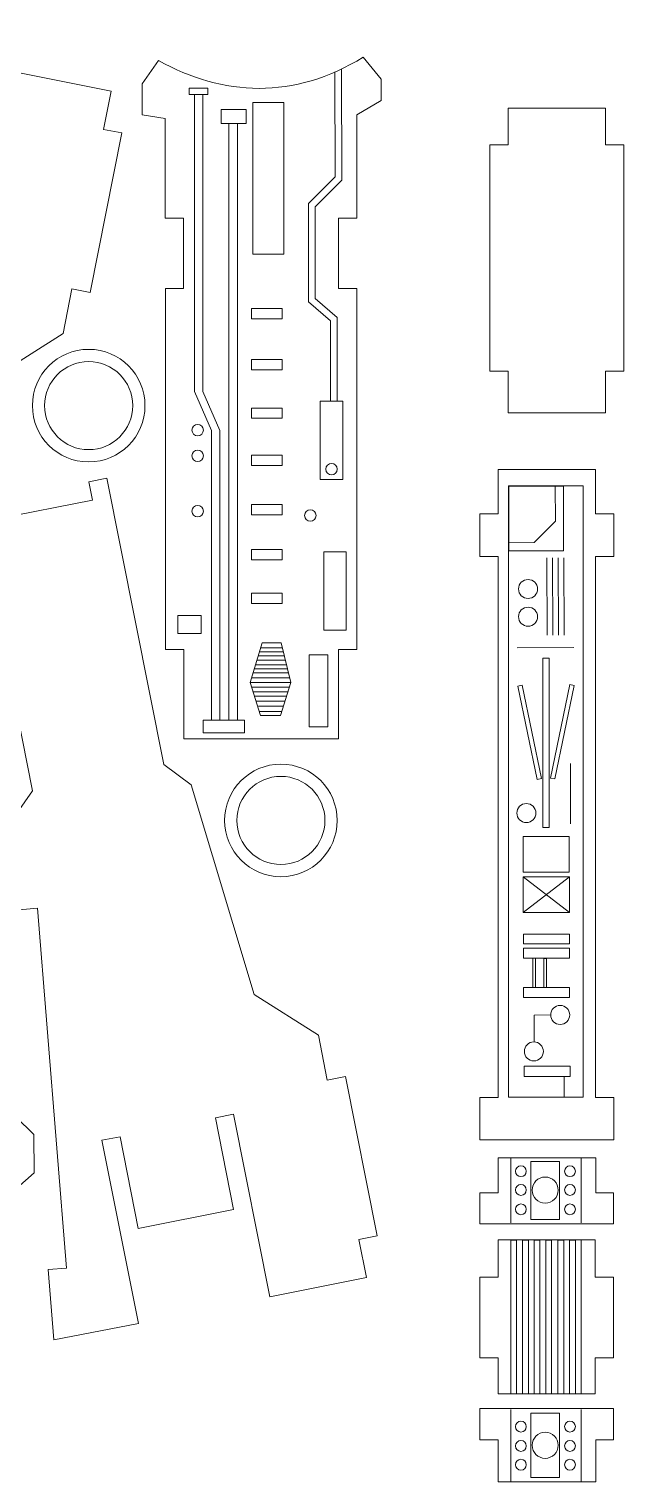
# Model space of a CAD drawing. Header units: millimetres. Extents: x -90 to 394, y 0 to 264.
# Drawn here: x 287.6 to 394.5, y 0.8 to 261.8 of the extents above; entities that cross this region are included whole.
import ezdxf

# ---------------------------------------------------------------- set-up
doc = ezdxf.new("R2010")
doc.units = ezdxf.units.MM
doc.layers.add('Layer 1', color=7, linetype='Continuous')

msp = doc.modelspace()

# ---------------------------------------------------------------- linework, layer by layer
at = {"layer": 'Layer 1', "color": 114, "lineweight": 20}
for points in [[(316.39, 250.06), (319.77, 250.06), (319.77, 251.18), (316.39, 251.18), (316.39, 250.06)], [(327.84, 221.38), (333.39, 221.38), (333.39, 248.64), (327.84, 248.64), (327.84, 221.38)], [(322.15, 244.83), (326.65, 244.83), (326.65, 247.35), (322.15, 247.35), (322.15, 244.83)], [(327.57, 209.74), (333.13, 209.74), (333.13, 211.59), (327.57, 211.59), (327.57, 209.74)], [(327.57, 200.61), (333.13, 200.61), (333.13, 202.47), (327.57, 202.47), (327.57, 200.61)], [(327.57, 191.88), (333.13, 191.88), (333.13, 193.73), (327.57, 193.73), (327.57, 191.88)], [(339.92, 180.9), (343.98, 180.9), (343.98, 194.95), (339.92, 194.95), (339.92, 180.9)], [(327.57, 183.42), (333.13, 183.42), (333.13, 185.27), (327.57, 185.27), (327.57, 183.42)], [(327.57, 174.55), (333.13, 174.55), (333.13, 176.4), (327.57, 176.4), (327.57, 174.55)], [(327.57, 166.48), (333.13, 166.48), (333.13, 168.33), (327.57, 168.33), (327.57, 166.48)], [(340.56, 153.84), (344.62, 153.84), (344.62, 167.88), (340.56, 167.88), (340.56, 153.84)], [(327.57, 158.62), (333.13, 158.62), (333.13, 160.47), (327.57, 160.47), (327.57, 158.62)], [(314.34, 153.25), (318.58, 153.25), (318.58, 156.43), (314.34, 156.43), (314.34, 153.25)], [(337.98, 136.45), (341.33, 136.45), (341.33, 149.37), (337.98, 149.37), (337.98, 136.45)], [(318.94, 135.39), (326.32, 135.39), (326.32, 137.68), (318.94, 137.68), (318.94, 135.39)]]:
    msp.add_lwpolyline(points, close=True, dxfattribs=at)
at = {"layer": 'Layer 1', "color": 250, "lineweight": 20}
for centre in [(298.35, 194.16), (332.87, 119.64)]:
    msp.add_ellipse(centre, major_axis=(0, 10.11), ratio=1, dxfattribs=at)
at = {"layer": 'Layer 1', "color": 240, "lineweight": 20}
for centre in [(298.35, 194.16), (332.87, 119.64)]:
    msp.add_ellipse(centre, major_axis=(0, 7.91), ratio=1, dxfattribs=at)
at = {"layer": 'Layer 1', "color": 114, "lineweight": 20}
for centre in [(317.92, 189.77), (317.92, 185.14), (341.98, 182.74), (317.92, 175.21), (338.16, 174.42)]:
    msp.add_ellipse(centre, major_axis=(0, 1.03), ratio=1, dxfattribs=at)
at = {"layer": 'Layer 1', "color": 250, "lineweight": 20}
for points, knots in [([(248.52, 248.94), (248.52, 248.94), (245.23, 249.21), (245.23, 249.21), (245.23, 249.21), (245.23, 249.21), (246.25, 261.81), (246.25, 261.81), (246.25, 261.81), (246.25, 261.81), (261.42, 258.88), (261.42, 258.88), (261.42, 258.88), (261.42, 258.88), (254.88, 225.97), (254.88, 225.97), (254.88, 225.97), (254.88, 225.97), (258.12, 225.33), (258.12, 225.33), (258.12, 225.33), (258.12, 225.33), (261.39, 241.79), (261.39, 241.79), (261.39, 241.79), (261.39, 241.79), (278.52, 238.39), (278.52, 238.39), (278.52, 238.39), (278.52, 238.39), (275.25, 221.93), (275.25, 221.93), (275.25, 221.93), (275.25, 221.93), (278.49, 221.28), (278.49, 221.28), (278.49, 221.28), (278.49, 221.28), (285.01, 254.11), (285.01, 254.11), (285.01, 254.11), (285.01, 254.11), (302.4, 250.64), (302.4, 250.64), (302.4, 250.64), (302.4, 250.64), (301.03, 243.79), (301.03, 243.79), (301.03, 243.79), (301.03, 243.79), (304.28, 243.15), (304.28, 243.15), (304.28, 243.15), (304.28, 243.15), (298.59, 214.51), (298.59, 214.51), (298.59, 214.51), (298.59, 214.51), (295.34, 215.16), (295.34, 215.16), (295.34, 215.16), (295.34, 215.16), (293.74, 207.1), (293.74, 207.1), (293.74, 207.1), (293.74, 207.1), (282.2, 199.79), (282.2, 199.79), (282.2, 199.79), (282.2, 199.79), (270.92, 162.14), (270.92, 162.14), (270.92, 162.14), (270.92, 162.14), (266, 158.48), (266, 158.48), (266, 158.48), (266, 158.48), (255.78, 107.04), (255.78, 107.04), (255.78, 107.04), (255.78, 107.04), (252.54, 107.68), (252.54, 107.68), (252.54, 107.68), (252.54, 107.68), (253.19, 110.95), (253.19, 110.95), (253.19, 110.95), (253.19, 110.95), (236.06, 114.36), (236.06, 114.36), (236.06, 114.36), (236.06, 114.36), (235.46, 111.3), (235.46, 111.3), (235.46, 111.3), (235.46, 111.3), (232.22, 111.95), (232.22, 111.95), (232.22, 111.95), (232.22, 111.95), (242.4, 163.18), (242.4, 163.18), (242.4, 163.18), (242.4, 163.18), (238.69, 168.54), (238.69, 168.54), (238.69, 168.54), (238.69, 168.54), (239.99, 184.55), (239.99, 184.55), (239.99, 184.55), (239.99, 184.55), (243.28, 184.29), (243.28, 184.29), (243.28, 184.29), (243.28, 184.29), (248.52, 248.94), (248.52, 248.94)], [0, 0, 0, 0, 0.032258, 0.032258, 0.032258, 0.032258, 0.064516, 0.064516, 0.064516, 0.064516, 0.096774, 0.096774, 0.096774, 0.096774, 0.129032, 0.129032, 0.129032, 0.129032, 0.16129, 0.16129, 0.16129, 0.16129, 0.193548, 0.193548, 0.193548, 0.193548, 0.225806, 0.225806, 0.225806, 0.225806, 0.258065, 0.258065, 0.258065, 0.258065, 0.290323, 0.290323, 0.290323, 0.290323, 0.322581, 0.322581, 0.322581, 0.322581, 0.354839, 0.354839, 0.354839, 0.354839, 0.387097, 0.387097, 0.387097, 0.387097, 0.419355, 0.419355, 0.419355, 0.419355, 0.451613, 0.451613, 0.451613, 0.451613, 0.483871, 0.483871, 0.483871, 0.483871, 0.516129, 0.516129, 0.516129, 0.516129, 0.548387, 0.548387, 0.548387, 0.548387, 0.580645, 0.580645, 0.580645, 0.580645, 0.612903, 0.612903, 0.612903, 0.612903, 0.645161, 0.645161, 0.645161, 0.645161, 0.677419, 0.677419, 0.677419, 0.677419, 0.709677, 0.709677, 0.709677, 0.709677, 0.741935, 0.741935, 0.741935, 0.741935, 0.774194, 0.774194, 0.774194, 0.774194, 0.806452, 0.806452, 0.806452, 0.806452, 0.83871, 0.83871, 0.83871, 0.83871, 0.870968, 0.870968, 0.870968, 0.870968, 0.903226, 0.903226, 0.903226, 0.903226, 0.935484, 0.935484, 0.935484, 0.935484, 1, 1, 1, 1]), ([(315.43, 134.31), (315.43, 134.31), (343.22, 134.31), (343.22, 134.31), (343.22, 134.31), (343.22, 134.31), (343.22, 150.35), (343.22, 150.35), (343.22, 150.35), (343.22, 150.35), (346.53, 150.35), (346.53, 150.35), (346.53, 150.35), (346.53, 150.35), (346.53, 215.23), (346.53, 215.23), (346.53, 215.23), (346.53, 215.23), (343.22, 215.23), (343.22, 215.23), (343.22, 215.23), (343.22, 215.23), (343.22, 227.86), (343.22, 227.86), (343.22, 227.86), (343.22, 227.86), (346.53, 227.86), (346.53, 227.86), (346.53, 227.86), (346.53, 227.86), (346.53, 246.42), (346.53, 246.42), (346.53, 246.42), (346.53, 246.42), (350.9, 248.97), (350.9, 248.97), (350.9, 248.97), (350.9, 248.97), (350.9, 252.79), (350.9, 252.79), (350.9, 252.79), (350.9, 252.79), (347.67, 256.75), (347.67, 256.75), (347.67, 256.75), (335.27, 249.13), (322.42, 249.66), (310.91, 256.18), (310.91, 256.18), (310.91, 256.18), (307.93, 251.97), (307.93, 251.97), (307.93, 251.97), (307.93, 251.97), (307.93, 246.43), (307.93, 246.43), (307.93, 246.43), (307.93, 246.43), (312.09, 245.72), (312.09, 245.72), (312.09, 245.72), (312.09, 245.72), (312.09, 227.86), (312.09, 227.86), (312.09, 227.86), (312.09, 227.86), (315.39, 227.86), (315.39, 227.86), (315.39, 227.86), (315.39, 227.86), (315.4, 215.23), (315.4, 215.23), (315.4, 215.23), (315.4, 215.23), (312.12, 215.23), (312.12, 215.23), (312.12, 215.23), (312.12, 215.23), (312.12, 150.35), (312.12, 150.35), (312.12, 150.35), (312.12, 150.35), (315.42, 150.35), (315.42, 150.35), (315.42, 150.35), (315.42, 150.35), (315.43, 134.31), (315.43, 134.31)], [0, 0, 0, 0, 0.043478, 0.043478, 0.043478, 0.043478, 0.086957, 0.086957, 0.086957, 0.086957, 0.130435, 0.130435, 0.130435, 0.130435, 0.173913, 0.173913, 0.173913, 0.173913, 0.217391, 0.217391, 0.217391, 0.217391, 0.26087, 0.26087, 0.26087, 0.26087, 0.304348, 0.304348, 0.304348, 0.304348, 0.347826, 0.347826, 0.347826, 0.347826, 0.391304, 0.391304, 0.391304, 0.391304, 0.434783, 0.434783, 0.434783, 0.434783, 0.478261, 0.478261, 0.478261, 0.478261, 0.521739, 0.521739, 0.521739, 0.521739, 0.565217, 0.565217, 0.565217, 0.565217, 0.608696, 0.608696, 0.608696, 0.608696, 0.652174, 0.652174, 0.652174, 0.652174, 0.695652, 0.695652, 0.695652, 0.695652, 0.73913, 0.73913, 0.73913, 0.73913, 0.782609, 0.782609, 0.782609, 0.782609, 0.826087, 0.826087, 0.826087, 0.826087, 0.869565, 0.869565, 0.869565, 0.869565, 0.913043, 0.913043, 0.913043, 0.913043, 1, 1, 1, 1]), ([(391.19, 247.58), (391.19, 247.58), (373.72, 247.58), (373.72, 247.58), (373.72, 247.58), (373.72, 247.58), (373.72, 241.04), (373.72, 241.04), (373.72, 241.04), (373.72, 241.04), (370.42, 241.04), (370.42, 241.04), (370.42, 241.04), (370.42, 241.04), (370.42, 200.36), (370.42, 200.36), (370.42, 200.36), (370.42, 200.36), (373.72, 200.36), (373.72, 200.36), (373.72, 200.36), (373.72, 200.36), (373.72, 192.89), (373.72, 192.89), (373.72, 192.89), (373.72, 192.89), (391.19, 192.89), (391.19, 192.89), (391.19, 192.89), (391.19, 192.89), (391.19, 200.36), (391.19, 200.36), (391.19, 200.36), (391.19, 200.36), (394.49, 200.36), (394.49, 200.36), (394.49, 200.36), (394.49, 200.36), (394.49, 241.04), (394.49, 241.04), (394.49, 241.04), (394.49, 241.04), (391.19, 241.04), (391.19, 241.04), (391.19, 241.04), (391.19, 241.04), (391.19, 247.58), (391.19, 247.58)], [0, 0, 0, 0, 0.076923, 0.076923, 0.076923, 0.076923, 0.153846, 0.153846, 0.153846, 0.153846, 0.230769, 0.230769, 0.230769, 0.230769, 0.307692, 0.307692, 0.307692, 0.307692, 0.384615, 0.384615, 0.384615, 0.384615, 0.461538, 0.461538, 0.461538, 0.461538, 0.538462, 0.538462, 0.538462, 0.538462, 0.615385, 0.615385, 0.615385, 0.615385, 0.692308, 0.692308, 0.692308, 0.692308, 0.769231, 0.769231, 0.769231, 0.769231, 0.846154, 0.846154, 0.846154, 0.846154, 1, 1, 1, 1]), ([(294.38, 39.21), (294.38, 39.21), (291.09, 38.95), (291.09, 38.95), (291.09, 38.95), (291.09, 38.95), (292.11, 26.34), (292.11, 26.34), (292.11, 26.34), (292.11, 26.34), (307.29, 29.27), (307.29, 29.27), (307.29, 29.27), (307.29, 29.27), (300.74, 62.18), (300.74, 62.18), (300.74, 62.18), (300.74, 62.18), (303.98, 62.82), (303.98, 62.82), (303.98, 62.82), (303.98, 62.82), (307.25, 46.36), (307.25, 46.36), (307.25, 46.36), (307.25, 46.36), (324.38, 49.77), (324.38, 49.77), (324.38, 49.77), (324.38, 49.77), (321.11, 66.23), (321.11, 66.23), (321.11, 66.23), (321.11, 66.23), (324.35, 66.87), (324.35, 66.87), (324.35, 66.87), (324.35, 66.87), (330.87, 34.05), (330.87, 34.05), (330.87, 34.05), (330.87, 34.05), (348.26, 37.51), (348.26, 37.51), (348.26, 37.51), (348.26, 37.51), (346.9, 44.36), (346.9, 44.36), (346.9, 44.36), (346.9, 44.36), (350.15, 45), (350.15, 45), (350.15, 45), (350.15, 45), (344.45, 73.64), (344.45, 73.64), (344.45, 73.64), (344.45, 73.64), (341.2, 73), (341.2, 73), (341.2, 73), (341.2, 73), (339.6, 81.06), (339.6, 81.06), (339.6, 81.06), (339.6, 81.06), (328.06, 88.36), (328.06, 88.36), (328.06, 88.36), (328.06, 88.36), (316.78, 126.02), (316.78, 126.02), (316.78, 126.02), (316.78, 126.02), (311.87, 129.67), (311.87, 129.67), (311.87, 129.67), (311.87, 129.67), (301.64, 181.12), (301.64, 181.12), (301.64, 181.12), (301.64, 181.12), (298.4, 180.47), (298.4, 180.47), (298.4, 180.47), (298.4, 180.47), (299.05, 177.2), (299.05, 177.2), (299.05, 177.2), (299.05, 177.2), (281.92, 173.8), (281.92, 173.8), (281.92, 173.8), (281.92, 173.8), (281.32, 176.85), (281.32, 176.85), (281.32, 176.85), (281.32, 176.85), (278.08, 176.21), (278.08, 176.21), (278.08, 176.21), (278.08, 176.21), (288.26, 124.98), (288.26, 124.98), (288.26, 124.98), (288.26, 124.98), (284.55, 119.61), (284.55, 119.61), (284.55, 119.61), (284.55, 119.61), (285.85, 103.6), (285.85, 103.6), (285.85, 103.6), (285.85, 103.6), (289.14, 103.87), (289.14, 103.87), (289.14, 103.87), (289.14, 103.87), (294.38, 39.21), (294.38, 39.21)], [0, 0, 0, 0, 0.032258, 0.032258, 0.032258, 0.032258, 0.064516, 0.064516, 0.064516, 0.064516, 0.096774, 0.096774, 0.096774, 0.096774, 0.129032, 0.129032, 0.129032, 0.129032, 0.16129, 0.16129, 0.16129, 0.16129, 0.193548, 0.193548, 0.193548, 0.193548, 0.225806, 0.225806, 0.225806, 0.225806, 0.258065, 0.258065, 0.258065, 0.258065, 0.290323, 0.290323, 0.290323, 0.290323, 0.322581, 0.322581, 0.322581, 0.322581, 0.354839, 0.354839, 0.354839, 0.354839, 0.387097, 0.387097, 0.387097, 0.387097, 0.419355, 0.419355, 0.419355, 0.419355, 0.451613, 0.451613, 0.451613, 0.451613, 0.483871, 0.483871, 0.483871, 0.483871, 0.516129, 0.516129, 0.516129, 0.516129, 0.548387, 0.548387, 0.548387, 0.548387, 0.580645, 0.580645, 0.580645, 0.580645, 0.612903, 0.612903, 0.612903, 0.612903, 0.645161, 0.645161, 0.645161, 0.645161, 0.677419, 0.677419, 0.677419, 0.677419, 0.709677, 0.709677, 0.709677, 0.709677, 0.741935, 0.741935, 0.741935, 0.741935, 0.774194, 0.774194, 0.774194, 0.774194, 0.806452, 0.806452, 0.806452, 0.806452, 0.83871, 0.83871, 0.83871, 0.83871, 0.870968, 0.870968, 0.870968, 0.870968, 0.903226, 0.903226, 0.903226, 0.903226, 0.935484, 0.935484, 0.935484, 0.935484, 1, 1, 1, 1]), ([(368.61, 69.89), (368.61, 69.89), (368.61, 62.26), (368.61, 62.26), (368.61, 62.26), (368.61, 62.26), (392.68, 62.26), (392.68, 62.26), (392.68, 62.26), (392.68, 62.26), (392.68, 69.89), (392.68, 69.89), (392.68, 69.89), (392.68, 69.89), (389.38, 69.89), (389.38, 69.89), (389.38, 69.89), (389.38, 69.89), (389.38, 167.07), (389.38, 167.07), (389.38, 167.07), (389.38, 167.07), (392.68, 167.07), (392.68, 167.07), (392.68, 167.07), (392.68, 167.07), (392.68, 174.7), (392.68, 174.7), (392.68, 174.7), (392.68, 174.7), (389.38, 174.7), (389.38, 174.7), (389.38, 174.7), (389.38, 174.7), (389.38, 182.69), (389.38, 182.69), (389.38, 182.69), (389.38, 182.69), (371.91, 182.69), (371.91, 182.69), (371.91, 182.69), (371.91, 182.69), (371.91, 174.7), (371.91, 174.7), (371.91, 174.7), (371.91, 174.7), (368.61, 174.7), (368.61, 174.7), (368.61, 174.7), (368.61, 174.7), (368.61, 167.07), (368.61, 167.07), (368.61, 167.07), (368.61, 167.07), (371.91, 167.07), (371.91, 167.07), (371.91, 167.07), (371.91, 167.07), (371.91, 69.89), (371.91, 69.89), (371.91, 69.89), (371.91, 69.89), (368.61, 69.89), (368.61, 69.89)], [0, 0, 0, 0, 0.058824, 0.058824, 0.058824, 0.058824, 0.117647, 0.117647, 0.117647, 0.117647, 0.176471, 0.176471, 0.176471, 0.176471, 0.235294, 0.235294, 0.235294, 0.235294, 0.294118, 0.294118, 0.294118, 0.294118, 0.352941, 0.352941, 0.352941, 0.352941, 0.411765, 0.411765, 0.411765, 0.411765, 0.470588, 0.470588, 0.470588, 0.470588, 0.529412, 0.529412, 0.529412, 0.529412, 0.588235, 0.588235, 0.588235, 0.588235, 0.647059, 0.647059, 0.647059, 0.647059, 0.705882, 0.705882, 0.705882, 0.705882, 0.764706, 0.764706, 0.764706, 0.764706, 0.823529, 0.823529, 0.823529, 0.823529, 0.882353, 0.882353, 0.882353, 0.882353, 1, 1, 1, 1]), ([(194.93, 65.4), (194.93, 65.4), (215.08, 65.62), (215.08, 65.62), (215.08, 65.62), (215.08, 65.62), (215.05, 68.28), (215.05, 68.28), (215.05, 68.28), (215.05, 68.28), (215.8, 69.05), (215.8, 69.05), (215.8, 69.05), (215.8, 69.05), (244.63, 69.36), (244.63, 69.36), (244.63, 69.36), (244.63, 69.36), (245.45, 68.61), (245.45, 68.61), (245.45, 68.61), (245.45, 68.61), (245.48, 65.95), (245.48, 65.95), (245.48, 65.95), (245.48, 65.95), (285.29, 66.39), (285.29, 66.39), (285.29, 66.39), (285.29, 66.39), (288.5, 63.25), (288.5, 63.25), (288.5, 63.25), (288.5, 63.25), (288.57, 56.36), (288.57, 56.36), (288.57, 56.36), (288.57, 56.36), (285.46, 53.6), (285.46, 53.6), (285.46, 53.6), (285.46, 53.6), (272.47, 55.29), (272.47, 55.29), (272.47, 55.29), (272.47, 55.29), (272.14, 52.77), (272.14, 52.77), (272.14, 52.77), (272.14, 52.77), (271.28, 52.11), (271.28, 52.11), (271.28, 52.11), (271.28, 52.11), (260.2, 53.56), (260.2, 53.56), (260.2, 53.56), (260.2, 53.56), (259.55, 54.41), (259.55, 54.41), (259.55, 54.41), (259.55, 54.41), (259.87, 56.93), (259.87, 56.93), (259.87, 56.93), (259.87, 56.93), (238.3, 59.75), (238.3, 59.75), (238.3, 59.75), (238.3, 59.75), (237.56, 54.08), (237.56, 54.08), (237.56, 54.08), (237.56, 54.08), (236.42, 53.19), (236.42, 53.19), (236.42, 53.19), (236.42, 53.19), (231.03, 53.79), (231.03, 53.79), (231.03, 53.79), (231.03, 53.79), (229.32, 54.64), (229.32, 54.64), (229.32, 54.64), (229.32, 54.64), (226.04, 58.02), (226.04, 58.02), (226.04, 58.02), (226.04, 58.02), (225.38, 58.87), (225.38, 58.87), (225.38, 58.87), (225.38, 58.87), (225.71, 61.39), (225.71, 61.39), (225.71, 61.39), (225.71, 61.39), (194.93, 65.4), (194.93, 65.4)], [0, 0, 0, 0, 0.038462, 0.038462, 0.038462, 0.038462, 0.076923, 0.076923, 0.076923, 0.076923, 0.115385, 0.115385, 0.115385, 0.115385, 0.153846, 0.153846, 0.153846, 0.153846, 0.192308, 0.192308, 0.192308, 0.192308, 0.230769, 0.230769, 0.230769, 0.230769, 0.269231, 0.269231, 0.269231, 0.269231, 0.307692, 0.307692, 0.307692, 0.307692, 0.346154, 0.346154, 0.346154, 0.346154, 0.384615, 0.384615, 0.384615, 0.384615, 0.423077, 0.423077, 0.423077, 0.423077, 0.461538, 0.461538, 0.461538, 0.461538, 0.5, 0.5, 0.5, 0.5, 0.538462, 0.538462, 0.538462, 0.538462, 0.576923, 0.576923, 0.576923, 0.576923, 0.615385, 0.615385, 0.615385, 0.615385, 0.653846, 0.653846, 0.653846, 0.653846, 0.692308, 0.692308, 0.692308, 0.692308, 0.730769, 0.730769, 0.730769, 0.730769, 0.769231, 0.769231, 0.769231, 0.769231, 0.807692, 0.807692, 0.807692, 0.807692, 0.846154, 0.846154, 0.846154, 0.846154, 0.884615, 0.884615, 0.884615, 0.884615, 0.923077, 0.923077, 0.923077, 0.923077, 1, 1, 1, 1]), ([(368.58, 47.15), (368.58, 47.15), (368.58, 52.75), (368.58, 52.75), (368.58, 52.75), (368.58, 52.75), (371.88, 52.75), (371.88, 52.75), (371.88, 52.75), (371.88, 52.75), (371.88, 59.02), (371.88, 59.02), (371.88, 59.02), (371.88, 59.02), (389.43, 59.02), (389.43, 59.02), (389.43, 59.02), (389.43, 59.02), (389.43, 52.75), (389.43, 52.75), (389.43, 52.75), (389.43, 52.75), (392.64, 52.75), (392.64, 52.75), (392.64, 52.75), (392.64, 52.75), (392.64, 47.15), (392.64, 47.15), (392.64, 47.15), (392.64, 47.15), (368.58, 47.15), (368.58, 47.15)], [0, 0, 0, 0, 0.111111, 0.111111, 0.111111, 0.111111, 0.222222, 0.222222, 0.222222, 0.222222, 0.333333, 0.333333, 0.333333, 0.333333, 0.444444, 0.444444, 0.444444, 0.444444, 0.555556, 0.555556, 0.555556, 0.555556, 0.666667, 0.666667, 0.666667, 0.666667, 0.777778, 0.777778, 0.777778, 0.777778, 1, 1, 1, 1]), ([(371.88, 44.31), (371.88, 44.31), (371.88, 37.58), (371.88, 37.58), (371.88, 37.58), (371.88, 37.58), (368.58, 37.58), (368.58, 37.58), (368.58, 37.58), (368.58, 37.58), (368.58, 23.08), (368.58, 23.08), (368.58, 23.08), (368.58, 23.08), (371.88, 23.08), (371.88, 23.08), (371.88, 23.08), (371.88, 23.08), (371.88, 16.66), (371.88, 16.66), (371.88, 16.66), (371.88, 16.66), (389.34, 16.66), (389.34, 16.66), (389.34, 16.66), (389.34, 16.66), (389.34, 23.08), (389.34, 23.08), (389.34, 23.08), (389.34, 23.08), (392.64, 23.08), (392.64, 23.08), (392.64, 23.08), (392.64, 23.08), (392.64, 37.58), (392.64, 37.58), (392.64, 37.58), (392.64, 37.58), (389.34, 37.58), (389.34, 37.58), (389.34, 37.58), (389.34, 37.58), (389.34, 44.31), (389.34, 44.31), (389.34, 44.31), (389.34, 44.31), (371.88, 44.31), (371.88, 44.31)], [0, 0, 0, 0, 0.076923, 0.076923, 0.076923, 0.076923, 0.153846, 0.153846, 0.153846, 0.153846, 0.230769, 0.230769, 0.230769, 0.230769, 0.307692, 0.307692, 0.307692, 0.307692, 0.384615, 0.384615, 0.384615, 0.384615, 0.461538, 0.461538, 0.461538, 0.461538, 0.538462, 0.538462, 0.538462, 0.538462, 0.615385, 0.615385, 0.615385, 0.615385, 0.692308, 0.692308, 0.692308, 0.692308, 0.769231, 0.769231, 0.769231, 0.769231, 0.846154, 0.846154, 0.846154, 0.846154, 1, 1, 1, 1]), ([(368.58, 13.97), (368.58, 13.97), (368.58, 8.37), (368.58, 8.37), (368.58, 8.37), (368.58, 8.37), (371.88, 8.37), (371.88, 8.37), (371.88, 8.37), (371.88, 8.37), (371.88, 0.8), (371.88, 0.8), (371.88, 0.8), (371.88, 0.8), (389.43, 0.8), (389.43, 0.8), (389.43, 0.8), (389.43, 0.8), (389.43, 8.37), (389.43, 8.37), (389.43, 8.37), (389.43, 8.37), (392.64, 8.37), (392.64, 8.37), (392.64, 8.37), (392.64, 8.37), (392.64, 13.97), (392.64, 13.97), (392.64, 13.97), (392.64, 13.97), (368.58, 13.97), (368.58, 13.97)], [0, 0, 0, 0, 0.111111, 0.111111, 0.111111, 0.111111, 0.222222, 0.222222, 0.222222, 0.222222, 0.333333, 0.333333, 0.333333, 0.333333, 0.444444, 0.444444, 0.444444, 0.444444, 0.555556, 0.555556, 0.555556, 0.555556, 0.666667, 0.666667, 0.666667, 0.666667, 0.777778, 0.777778, 0.777778, 0.777778, 1, 1, 1, 1])]:
    msp.add_open_spline(points, degree=3, knots=knots, dxfattribs=at)
at = {"layer": 'Layer 1', "color": 114, "lineweight": 20}
for points, knots in [([(341.81, 194.92), (341.81, 194.92), (341.81, 209.37), (341.81, 209.37), (341.81, 209.37), (341.81, 209.37), (337.84, 212.81), (337.84, 212.81), (337.84, 212.81), (337.84, 212.81), (337.84, 230.48), (337.84, 230.48), (337.84, 230.48), (337.84, 230.48), (342.6, 235.24), (342.6, 235.24), (342.6, 235.24), (342.6, 235.24), (342.56, 254.12), (342.56, 254.12)], [0, 0, 0, 0, 0.166667, 0.166667, 0.166667, 0.166667, 0.333333, 0.333333, 0.333333, 0.333333, 0.5, 0.5, 0.5, 0.5, 0.666667, 0.666667, 0.666667, 0.666667, 1, 1, 1, 1]), ([(343.01, 194.92), (343.01, 194.92), (343.01, 209.97), (343.01, 209.97), (343.01, 209.97), (343.01, 209.97), (339.04, 213.41), (339.04, 213.41), (339.04, 213.41), (339.04, 213.41), (339.04, 229.88), (339.04, 229.88), (339.04, 229.88), (339.04, 229.88), (343.8, 234.64), (343.8, 234.64), (343.8, 234.64), (343.8, 234.64), (343.76, 254.62), (343.76, 254.62)], [0, 0, 0, 0, 0.166667, 0.166667, 0.166667, 0.166667, 0.333333, 0.333333, 0.333333, 0.333333, 0.5, 0.5, 0.5, 0.5, 0.666667, 0.666667, 0.666667, 0.666667, 1, 1, 1, 1]), ([(317.34, 250.12), (317.34, 250.12), (317.34, 196.68), (317.34, 196.68), (317.34, 196.68), (317.34, 196.68), (320.39, 189.67), (320.39, 189.67), (320.39, 189.67), (320.39, 189.67), (320.39, 137.68), (320.39, 137.68)], [0, 0, 0, 0, 0.25, 0.25, 0.25, 0.25, 0.5, 0.5, 0.5, 0.5, 1, 1, 1, 1]), ([(318.84, 250.12), (318.84, 250.12), (318.84, 196.68), (318.84, 196.68), (318.84, 196.68), (318.84, 196.68), (321.89, 189.67), (321.89, 189.67), (321.89, 189.67), (321.89, 189.67), (321.89, 137.68), (321.89, 137.68)], [0, 0, 0, 0, 0.25, 0.25, 0.25, 0.25, 0.5, 0.5, 0.5, 0.5, 1, 1, 1, 1]), ([(373.77, 179.73), (373.77, 179.73), (373.77, 69.9), (373.77, 69.9), (373.77, 69.9), (373.77, 69.9), (387.17, 69.9), (387.17, 69.9), (387.17, 69.9), (387.17, 69.9), (387.17, 179.73), (387.17, 179.73), (387.17, 179.73), (387.17, 179.73), (373.77, 179.73), (373.77, 179.73)], [0, 0, 0, 0, 0.2, 0.2, 0.2, 0.2, 0.4, 0.4, 0.4, 0.4, 0.6, 0.6, 0.6, 0.6, 1, 1, 1, 1]), ([(382.14, 179.73), (382.14, 179.73), (382.17, 173.42), (382.17, 173.42), (382.17, 173.42), (382.17, 173.42), (378.36, 169.56), (378.36, 169.56), (378.36, 169.56), (378.36, 169.56), (373.81, 169.54), (373.81, 169.54)], [0, 0, 0, 0, 0.25, 0.25, 0.25, 0.25, 0.5, 0.5, 0.5, 0.5, 1, 1, 1, 1]), ([(373.82, 168.07), (373.82, 168.07), (373.82, 179.67), (373.82, 179.67), (373.82, 179.67), (373.82, 179.67), (383.64, 179.67), (383.64, 179.67), (383.64, 179.67), (383.64, 179.67), (383.64, 168.07), (383.64, 168.07), (383.64, 168.07), (383.64, 168.07), (373.82, 168.07), (373.82, 168.07)], [0, 0, 0, 0, 0.2, 0.2, 0.2, 0.2, 0.4, 0.4, 0.4, 0.4, 0.6, 0.6, 0.6, 0.6, 1, 1, 1, 1]), ([(378.98, 161.22), (378.98, 160.28), (378.21, 159.51), (377.27, 159.51), (377.27, 159.51), (376.32, 159.51), (375.55, 160.28), (375.55, 161.22), (375.55, 161.22), (375.55, 162.17), (376.32, 162.93), (377.27, 162.93), (377.27, 162.93), (378.21, 162.93), (378.98, 162.17), (378.98, 161.22)], [0, 0, 0, 0, 0.2, 0.2, 0.2, 0.2, 0.4, 0.4, 0.4, 0.4, 0.6, 0.6, 0.6, 0.6, 1, 1, 1, 1]), ([(378.98, 156.25), (378.98, 155.3), (378.21, 154.53), (377.27, 154.53), (377.27, 154.53), (376.32, 154.53), (375.55, 155.3), (375.55, 156.25), (375.55, 156.25), (375.55, 157.19), (376.32, 157.96), (377.27, 157.96), (377.27, 157.96), (378.21, 157.96), (378.98, 157.19), (378.98, 156.25)], [0, 0, 0, 0, 0.2, 0.2, 0.2, 0.2, 0.4, 0.4, 0.4, 0.4, 0.6, 0.6, 0.6, 0.6, 1, 1, 1, 1]), ([(327.38, 144.42), (327.38, 144.42), (329.23, 138.47), (329.23, 138.47), (329.23, 138.47), (329.23, 138.47), (332.83, 138.47), (332.83, 138.47), (332.83, 138.47), (332.83, 138.47), (334.65, 144.42), (334.65, 144.42), (334.65, 144.42), (334.65, 144.42), (332.93, 151.57), (332.93, 151.57), (332.93, 151.57), (332.93, 151.57), (329.49, 151.57), (329.49, 151.57), (329.49, 151.57), (329.49, 151.57), (327.38, 144.42), (327.38, 144.42)], [0, 0, 0, 0, 0.142857, 0.142857, 0.142857, 0.142857, 0.285714, 0.285714, 0.285714, 0.285714, 0.428571, 0.428571, 0.428571, 0.428571, 0.571429, 0.571429, 0.571429, 0.571429, 0.714286, 0.714286, 0.714286, 0.714286, 1, 1, 1, 1]), ([(379.91, 148.8), (379.91, 148.8), (379.91, 118.38), (379.91, 118.38), (379.91, 118.38), (379.91, 118.38), (381.03, 118.38), (381.03, 118.38), (381.03, 118.38), (381.03, 118.38), (381.03, 148.8), (381.03, 148.8), (381.03, 148.8), (381.03, 148.8), (379.91, 148.8), (379.91, 148.8)], [0, 0, 0, 0, 0.2, 0.2, 0.2, 0.2, 0.4, 0.4, 0.4, 0.4, 0.6, 0.6, 0.6, 0.6, 1, 1, 1, 1]), ([(376.23, 143.95), (376.23, 143.95), (375.46, 143.79), (375.46, 143.79), (375.46, 143.79), (375.46, 143.79), (378.93, 126.99), (378.93, 126.99), (378.93, 126.99), (378.93, 126.99), (379.71, 127.15), (379.71, 127.15), (379.71, 127.15), (379.71, 127.15), (376.23, 143.95), (376.23, 143.95)], [0, 0, 0, 0, 0.2, 0.2, 0.2, 0.2, 0.4, 0.4, 0.4, 0.4, 0.6, 0.6, 0.6, 0.6, 1, 1, 1, 1]), ([(384.78, 144.05), (384.78, 144.05), (385.55, 143.89), (385.55, 143.89), (385.55, 143.89), (385.55, 143.89), (382.08, 127.09), (382.08, 127.09), (382.08, 127.09), (382.08, 127.09), (381.31, 127.25), (381.31, 127.25), (381.31, 127.25), (381.31, 127.25), (384.78, 144.05), (384.78, 144.05)], [0, 0, 0, 0, 0.2, 0.2, 0.2, 0.2, 0.4, 0.4, 0.4, 0.4, 0.6, 0.6, 0.6, 0.6, 1, 1, 1, 1]), ([(378.67, 120.97), (378.67, 120.02), (377.9, 119.26), (376.96, 119.26), (376.96, 119.26), (376.01, 119.26), (375.25, 120.02), (375.25, 120.97), (375.25, 120.97), (375.25, 121.91), (376.01, 122.68), (376.96, 122.68), (376.96, 122.68), (377.9, 122.68), (378.67, 121.91), (378.67, 120.97)], [0, 0, 0, 0, 0.2, 0.2, 0.2, 0.2, 0.4, 0.4, 0.4, 0.4, 0.6, 0.6, 0.6, 0.6, 1, 1, 1, 1]), ([(376.36, 116.77), (376.36, 116.77), (376.36, 110.37), (376.36, 110.37), (376.36, 110.37), (376.36, 110.37), (384.68, 110.37), (384.68, 110.37), (384.68, 110.37), (384.68, 110.37), (384.68, 116.77), (384.68, 116.77), (384.68, 116.77), (384.68, 116.77), (376.36, 116.77), (376.36, 116.77)], [0, 0, 0, 0, 0.2, 0.2, 0.2, 0.2, 0.4, 0.4, 0.4, 0.4, 0.6, 0.6, 0.6, 0.6, 1, 1, 1, 1]), ([(376.4, 109.49), (376.4, 109.49), (376.4, 103.09), (376.4, 103.09), (376.4, 103.09), (376.4, 103.09), (384.72, 103.09), (384.72, 103.09), (384.72, 103.09), (384.72, 103.09), (384.72, 109.49), (384.72, 109.49), (384.72, 109.49), (384.72, 109.49), (376.4, 109.49), (376.4, 109.49)], [0, 0, 0, 0, 0.2, 0.2, 0.2, 0.2, 0.4, 0.4, 0.4, 0.4, 0.6, 0.6, 0.6, 0.6, 1, 1, 1, 1]), ([(376.45, 99.24), (376.45, 99.24), (376.45, 97.47), (376.45, 97.47), (376.45, 97.47), (376.45, 97.47), (384.74, 97.47), (384.74, 97.47), (384.74, 97.47), (384.74, 97.47), (384.74, 99.24), (384.74, 99.24), (384.74, 99.24), (384.74, 99.24), (376.45, 99.24), (376.45, 99.24)], [0, 0, 0, 0, 0.2, 0.2, 0.2, 0.2, 0.4, 0.4, 0.4, 0.4, 0.6, 0.6, 0.6, 0.6, 1, 1, 1, 1]), ([(376.45, 96.68), (376.45, 96.68), (376.45, 94.91), (376.45, 94.91), (376.45, 94.91), (376.45, 94.91), (384.74, 94.91), (384.74, 94.91), (384.74, 94.91), (384.74, 94.91), (384.74, 96.68), (384.74, 96.68), (384.74, 96.68), (384.74, 96.68), (376.45, 96.68), (376.45, 96.68)], [0, 0, 0, 0, 0.2, 0.2, 0.2, 0.2, 0.4, 0.4, 0.4, 0.4, 0.6, 0.6, 0.6, 0.6, 1, 1, 1, 1]), ([(378.1, 89.63), (378.1, 89.63), (378.1, 94.88), (378.1, 94.88), (378.1, 94.88), (378.1, 94.88), (378.58, 94.88), (378.58, 94.88), (378.58, 94.88), (378.58, 94.88), (378.58, 89.63), (378.58, 89.63), (378.58, 89.63), (378.58, 89.63), (378.1, 89.63), (378.1, 89.63)], [0, 0, 0, 0, 0.2, 0.2, 0.2, 0.2, 0.4, 0.4, 0.4, 0.4, 0.6, 0.6, 0.6, 0.6, 1, 1, 1, 1]), ([(380.11, 89.6), (380.11, 89.6), (380.11, 94.85), (380.11, 94.85), (380.11, 94.85), (380.11, 94.85), (380.59, 94.85), (380.59, 94.85), (380.59, 94.85), (380.59, 94.85), (380.59, 89.6), (380.59, 89.6), (380.59, 89.6), (380.59, 89.6), (380.11, 89.6), (380.11, 89.6)], [0, 0, 0, 0, 0.2, 0.2, 0.2, 0.2, 0.4, 0.4, 0.4, 0.4, 0.6, 0.6, 0.6, 0.6, 1, 1, 1, 1]), ([(376.45, 89.63), (376.45, 89.63), (376.45, 87.86), (376.45, 87.86), (376.45, 87.86), (376.45, 87.86), (384.74, 87.86), (384.74, 87.86), (384.74, 87.86), (384.74, 87.86), (384.74, 89.63), (384.74, 89.63), (384.74, 89.63), (384.74, 89.63), (376.45, 89.63), (376.45, 89.63)], [0, 0, 0, 0, 0.2, 0.2, 0.2, 0.2, 0.4, 0.4, 0.4, 0.4, 0.6, 0.6, 0.6, 0.6, 1, 1, 1, 1]), ([(384.75, 84.7), (384.75, 83.75), (383.99, 82.99), (383.04, 82.99), (383.04, 82.99), (382.1, 82.99), (381.33, 83.75), (381.33, 84.7), (381.33, 84.7), (381.33, 85.64), (382.1, 86.41), (383.04, 86.41), (383.04, 86.41), (383.99, 86.41), (384.75, 85.64), (384.75, 84.7)], [0, 0, 0, 0, 0.2, 0.2, 0.2, 0.2, 0.4, 0.4, 0.4, 0.4, 0.6, 0.6, 0.6, 0.6, 1, 1, 1, 1]), ([(381.28, 84.69), (381.28, 84.69), (378.37, 84.67), (378.37, 84.67), (378.37, 84.67), (378.37, 84.67), (378.39, 79.91), (378.39, 79.91)], [0, 0, 0, 0, 0.333333, 0.333333, 0.333333, 0.333333, 1, 1, 1, 1]), ([(380.02, 78.15), (380.02, 77.2), (379.26, 76.44), (378.31, 76.44), (378.31, 76.44), (377.37, 76.44), (376.6, 77.2), (376.6, 78.15), (376.6, 78.15), (376.6, 79.09), (377.37, 79.86), (378.31, 79.86), (378.31, 79.86), (379.26, 79.86), (380.02, 79.09), (380.02, 78.15)], [0, 0, 0, 0, 0.2, 0.2, 0.2, 0.2, 0.4, 0.4, 0.4, 0.4, 0.6, 0.6, 0.6, 0.6, 1, 1, 1, 1]), ([(376.57, 73.62), (376.57, 73.62), (376.57, 75.47), (376.57, 75.47), (376.57, 75.47), (376.57, 75.47), (384.85, 75.47), (384.85, 75.47), (384.85, 75.47), (384.85, 75.47), (384.85, 73.62), (384.85, 73.62), (384.85, 73.62), (384.85, 73.62), (376.57, 73.62), (376.57, 73.62)], [0, 0, 0, 0, 0.2, 0.2, 0.2, 0.2, 0.4, 0.4, 0.4, 0.4, 0.6, 0.6, 0.6, 0.6, 1, 1, 1, 1]), ([(375.01, 56.62), (375.01, 57.15), (375.45, 57.59), (375.98, 57.59), (375.98, 57.59), (376.52, 57.59), (376.95, 57.15), (376.95, 56.62), (376.95, 56.62), (376.95, 56.08), (376.52, 55.65), (375.98, 55.65), (375.98, 55.65), (375.45, 55.65), (375.01, 56.08), (375.01, 56.62)], [0, 0, 0, 0, 0.2, 0.2, 0.2, 0.2, 0.4, 0.4, 0.4, 0.4, 0.6, 0.6, 0.6, 0.6, 1, 1, 1, 1]), ([(377.79, 47.97), (377.79, 47.97), (377.79, 58.39), (377.79, 58.39), (377.79, 58.39), (377.79, 58.39), (382.9, 58.39), (382.9, 58.39), (382.9, 58.39), (382.9, 58.39), (382.9, 47.97), (382.9, 47.97), (382.9, 47.97), (382.9, 47.97), (377.79, 47.97), (377.79, 47.97)], [0, 0, 0, 0, 0.2, 0.2, 0.2, 0.2, 0.4, 0.4, 0.4, 0.4, 0.6, 0.6, 0.6, 0.6, 1, 1, 1, 1]), ([(383.83, 56.62), (383.83, 57.15), (384.26, 57.59), (384.8, 57.59), (384.8, 57.59), (385.34, 57.59), (385.77, 57.15), (385.77, 56.62), (385.77, 56.62), (385.77, 56.08), (385.34, 55.65), (384.8, 55.65), (384.8, 55.65), (384.26, 55.65), (383.83, 56.08), (383.83, 56.62)], [0, 0, 0, 0, 0.2, 0.2, 0.2, 0.2, 0.4, 0.4, 0.4, 0.4, 0.6, 0.6, 0.6, 0.6, 1, 1, 1, 1]), ([(382.69, 53.23), (382.69, 54.53), (381.64, 55.58), (380.35, 55.58), (380.35, 55.58), (379.05, 55.58), (378, 54.53), (378, 53.23), (378, 53.23), (378, 51.94), (379.05, 50.89), (380.35, 50.89), (380.35, 50.89), (381.64, 50.89), (382.69, 51.94), (382.69, 53.23)], [0, 0, 0, 0, 0.2, 0.2, 0.2, 0.2, 0.4, 0.4, 0.4, 0.4, 0.6, 0.6, 0.6, 0.6, 1, 1, 1, 1]), ([(375.01, 53.26), (375.01, 53.79), (375.45, 54.23), (375.98, 54.23), (375.98, 54.23), (376.52, 54.23), (376.95, 53.79), (376.95, 53.26), (376.95, 53.26), (376.95, 52.72), (376.52, 52.28), (375.98, 52.28), (375.98, 52.28), (375.45, 52.28), (375.01, 52.72), (375.01, 53.26)], [0, 0, 0, 0, 0.2, 0.2, 0.2, 0.2, 0.4, 0.4, 0.4, 0.4, 0.6, 0.6, 0.6, 0.6, 1, 1, 1, 1]), ([(383.83, 53.26), (383.83, 53.79), (384.26, 54.23), (384.8, 54.23), (384.8, 54.23), (385.34, 54.23), (385.77, 53.79), (385.77, 53.26), (385.77, 53.26), (385.77, 52.72), (385.34, 52.28), (384.8, 52.28), (384.8, 52.28), (384.26, 52.28), (383.83, 52.72), (383.83, 53.26)], [0, 0, 0, 0, 0.2, 0.2, 0.2, 0.2, 0.4, 0.4, 0.4, 0.4, 0.6, 0.6, 0.6, 0.6, 1, 1, 1, 1]), ([(375.01, 49.78), (375.01, 50.32), (375.45, 50.75), (375.98, 50.75), (375.98, 50.75), (376.52, 50.75), (376.95, 50.32), (376.95, 49.78), (376.95, 49.78), (376.95, 49.25), (376.52, 48.81), (375.98, 48.81), (375.98, 48.81), (375.45, 48.81), (375.01, 49.25), (375.01, 49.78)], [0, 0, 0, 0, 0.2, 0.2, 0.2, 0.2, 0.4, 0.4, 0.4, 0.4, 0.6, 0.6, 0.6, 0.6, 1, 1, 1, 1]), ([(383.83, 49.78), (383.83, 50.32), (384.26, 50.75), (384.8, 50.75), (384.8, 50.75), (385.34, 50.75), (385.77, 50.32), (385.77, 49.78), (385.77, 49.78), (385.77, 49.25), (385.34, 48.81), (384.8, 48.81), (384.8, 48.81), (384.26, 48.81), (383.83, 49.25), (383.83, 49.78)], [0, 0, 0, 0, 0.2, 0.2, 0.2, 0.2, 0.4, 0.4, 0.4, 0.4, 0.6, 0.6, 0.6, 0.6, 1, 1, 1, 1]), ([(374.17, 44.23), (374.17, 44.23), (374.17, 16.66), (374.17, 16.66), (374.17, 16.66), (374.17, 16.66), (375.22, 16.66), (375.22, 16.66), (375.22, 16.66), (375.22, 16.66), (375.22, 44.23), (375.22, 44.23), (375.22, 44.23), (375.22, 44.23), (374.17, 44.23), (374.17, 44.23)], [0, 0, 0, 0, 0.2, 0.2, 0.2, 0.2, 0.4, 0.4, 0.4, 0.4, 0.6, 0.6, 0.6, 0.6, 1, 1, 1, 1]), ([(376.27, 44.23), (376.27, 44.23), (376.27, 16.66), (376.27, 16.66), (376.27, 16.66), (376.27, 16.66), (377.32, 16.66), (377.32, 16.66), (377.32, 16.66), (377.32, 16.66), (377.32, 44.23), (377.32, 44.23), (377.32, 44.23), (377.32, 44.23), (376.27, 44.23), (376.27, 44.23)], [0, 0, 0, 0, 0.2, 0.2, 0.2, 0.2, 0.4, 0.4, 0.4, 0.4, 0.6, 0.6, 0.6, 0.6, 1, 1, 1, 1]), ([(378.35, 44.23), (378.35, 44.23), (378.35, 16.66), (378.35, 16.66), (378.35, 16.66), (378.35, 16.66), (379.4, 16.66), (379.4, 16.66), (379.4, 16.66), (379.4, 16.66), (379.4, 44.23), (379.4, 44.23), (379.4, 44.23), (379.4, 44.23), (378.35, 44.23), (378.35, 44.23)], [0, 0, 0, 0, 0.2, 0.2, 0.2, 0.2, 0.4, 0.4, 0.4, 0.4, 0.6, 0.6, 0.6, 0.6, 1, 1, 1, 1]), ([(380.45, 44.23), (380.45, 44.23), (380.45, 16.66), (380.45, 16.66), (380.45, 16.66), (380.45, 16.66), (381.5, 16.66), (381.5, 16.66), (381.5, 16.66), (381.5, 16.66), (381.5, 44.23), (381.5, 44.23), (381.5, 44.23), (381.5, 44.23), (380.45, 44.23), (380.45, 44.23)], [0, 0, 0, 0, 0.2, 0.2, 0.2, 0.2, 0.4, 0.4, 0.4, 0.4, 0.6, 0.6, 0.6, 0.6, 1, 1, 1, 1]), ([(382.63, 44.23), (382.63, 44.23), (382.63, 16.66), (382.63, 16.66), (382.63, 16.66), (382.63, 16.66), (383.68, 16.66), (383.68, 16.66), (383.68, 16.66), (383.68, 16.66), (383.68, 44.23), (383.68, 44.23), (383.68, 44.23), (383.68, 44.23), (382.63, 44.23), (382.63, 44.23)], [0, 0, 0, 0, 0.2, 0.2, 0.2, 0.2, 0.4, 0.4, 0.4, 0.4, 0.6, 0.6, 0.6, 0.6, 1, 1, 1, 1]), ([(384.73, 44.23), (384.73, 44.23), (384.73, 16.66), (384.73, 16.66), (384.73, 16.66), (384.73, 16.66), (385.78, 16.66), (385.78, 16.66), (385.78, 16.66), (385.78, 16.66), (385.78, 44.23), (385.78, 44.23), (385.78, 44.23), (385.78, 44.23), (384.73, 44.23), (384.73, 44.23)], [0, 0, 0, 0, 0.2, 0.2, 0.2, 0.2, 0.4, 0.4, 0.4, 0.4, 0.6, 0.6, 0.6, 0.6, 1, 1, 1, 1]), ([(377.79, 13.15), (377.79, 13.15), (377.79, 1.63), (377.79, 1.63), (377.79, 1.63), (377.79, 1.63), (382.9, 1.63), (382.9, 1.63), (382.9, 1.63), (382.9, 1.63), (382.9, 13.15), (382.9, 13.15), (382.9, 13.15), (382.9, 13.15), (377.79, 13.15), (377.79, 13.15)], [0, 0, 0, 0, 0.2, 0.2, 0.2, 0.2, 0.4, 0.4, 0.4, 0.4, 0.6, 0.6, 0.6, 0.6, 1, 1, 1, 1]), ([(375.01, 10.74), (375.01, 10.2), (375.45, 9.77), (375.98, 9.77), (375.98, 9.77), (376.52, 9.77), (376.95, 10.2), (376.95, 10.74), (376.95, 10.74), (376.95, 11.27), (376.52, 11.71), (375.98, 11.71), (375.98, 11.71), (375.45, 11.71), (375.01, 11.27), (375.01, 10.74)], [0, 0, 0, 0, 0.2, 0.2, 0.2, 0.2, 0.4, 0.4, 0.4, 0.4, 0.6, 0.6, 0.6, 0.6, 1, 1, 1, 1]), ([(383.83, 10.74), (383.83, 10.2), (384.26, 9.77), (384.8, 9.77), (384.8, 9.77), (385.34, 9.77), (385.77, 10.2), (385.77, 10.74), (385.77, 10.74), (385.77, 11.27), (385.34, 11.71), (384.8, 11.71), (384.8, 11.71), (384.26, 11.71), (383.83, 11.27), (383.83, 10.74)], [0, 0, 0, 0, 0.2, 0.2, 0.2, 0.2, 0.4, 0.4, 0.4, 0.4, 0.6, 0.6, 0.6, 0.6, 1, 1, 1, 1]), ([(375.01, 7.27), (375.01, 6.73), (375.45, 6.3), (375.98, 6.3), (375.98, 6.3), (376.52, 6.3), (376.95, 6.73), (376.95, 7.27), (376.95, 7.27), (376.95, 7.8), (376.52, 8.24), (375.98, 8.24), (375.98, 8.24), (375.45, 8.24), (375.01, 7.8), (375.01, 7.27)], [0, 0, 0, 0, 0.2, 0.2, 0.2, 0.2, 0.4, 0.4, 0.4, 0.4, 0.6, 0.6, 0.6, 0.6, 1, 1, 1, 1]), ([(382.69, 7.39), (382.69, 6.09), (381.64, 5.04), (380.35, 5.04), (380.35, 5.04), (379.05, 5.04), (378, 6.09), (378, 7.39), (378, 7.39), (378, 8.68), (379.05, 9.73), (380.35, 9.73), (380.35, 9.73), (381.64, 9.73), (382.69, 8.68), (382.69, 7.39)], [0, 0, 0, 0, 0.2, 0.2, 0.2, 0.2, 0.4, 0.4, 0.4, 0.4, 0.6, 0.6, 0.6, 0.6, 1, 1, 1, 1]), ([(383.83, 7.27), (383.83, 6.73), (384.26, 6.3), (384.8, 6.3), (384.8, 6.3), (385.34, 6.3), (385.77, 6.73), (385.77, 7.27), (385.77, 7.27), (385.77, 7.8), (385.34, 8.24), (384.8, 8.24), (384.8, 8.24), (384.26, 8.24), (383.83, 7.8), (383.83, 7.27)], [0, 0, 0, 0, 0.2, 0.2, 0.2, 0.2, 0.4, 0.4, 0.4, 0.4, 0.6, 0.6, 0.6, 0.6, 1, 1, 1, 1]), ([(375.01, 3.9), (375.01, 3.37), (375.45, 2.93), (375.98, 2.93), (375.98, 2.93), (376.52, 2.93), (376.95, 3.37), (376.95, 3.9), (376.95, 3.9), (376.95, 4.44), (376.52, 4.87), (375.98, 4.87), (375.98, 4.87), (375.45, 4.87), (375.01, 4.44), (375.01, 3.9)], [0, 0, 0, 0, 0.2, 0.2, 0.2, 0.2, 0.4, 0.4, 0.4, 0.4, 0.6, 0.6, 0.6, 0.6, 1, 1, 1, 1]), ([(383.83, 3.9), (383.83, 3.37), (384.26, 2.93), (384.8, 2.93), (384.8, 2.93), (385.34, 2.93), (385.77, 3.37), (385.77, 3.9), (385.77, 3.9), (385.77, 4.44), (385.34, 4.87), (384.8, 4.87), (384.8, 4.87), (384.26, 4.87), (383.83, 4.44), (383.83, 3.9)], [0, 0, 0, 0, 0.2, 0.2, 0.2, 0.2, 0.4, 0.4, 0.4, 0.4, 0.6, 0.6, 0.6, 0.6, 1, 1, 1, 1])]:
    msp.add_open_spline(points, degree=3, knots=knots, dxfattribs=at)
for points in [[(323.54, 137.68), (323.54, 137.68), (323.54, 244.83), (323.54, 244.83)], [(325.06, 244.83), (325.06, 244.83), (325.06, 137.68), (325.06, 137.68)], [(380.65, 166.79), (380.65, 166.79), (380.72, 152.92), (380.72, 152.92)], [(381.67, 166.79), (381.67, 166.79), (381.73, 152.92), (381.73, 152.92)], [(382.68, 166.79), (382.68, 166.79), (382.75, 152.92), (382.75, 152.92)], [(383.7, 166.79), (383.7, 166.79), (383.77, 152.92), (383.77, 152.92)], [(333.5, 149.2), (333.5, 149.2), (328.79, 149.2), (328.79, 149.2)], [(333.32, 149.95), (333.32, 149.95), (329.01, 149.95), (329.01, 149.95)], [(333.15, 150.65), (333.15, 150.65), (329.23, 150.65), (329.23, 150.65)], [(375.32, 150.63), (375.32, 150.63), (385.46, 150.68), (385.46, 150.68)], [(334.07, 146.86), (334.07, 146.86), (328.1, 146.86), (328.1, 146.86)], [(333.89, 147.6), (333.89, 147.6), (328.31, 147.6), (328.31, 147.6)], [(333.65, 148.41), (333.65, 148.41), (328.56, 148.41), (328.56, 148.41)], [(334.65, 144.42), (334.65, 144.42), (327.43, 144.42), (327.43, 144.42)], [(334.42, 145.27), (334.42, 145.27), (327.63, 145.27), (327.63, 145.27)], [(334.39, 143.57), (334.39, 143.57), (327.64, 143.57), (327.64, 143.57)], [(334.23, 146.16), (334.23, 146.16), (327.89, 146.16), (327.89, 146.16)], [(334.13, 142.72), (334.13, 142.72), (327.9, 142.72), (327.9, 142.72)], [(333.89, 141.98), (333.89, 141.98), (328.14, 141.98), (328.14, 141.98)], [(333.63, 141.08), (333.63, 141.08), (328.41, 141.08), (328.41, 141.08)], [(333.25, 140.16), (333.25, 140.16), (328.84, 140.16), (328.84, 140.16)], [(333.06, 139.19), (333.06, 139.19), (329, 139.19), (329, 139.19)], [(384.91, 119.01), (384.91, 129.86), (384.91, 129.86), (384.91, 129.86)], [(376.4, 109.49), (376.4, 109.49), (384.72, 103.09), (384.72, 103.09)], [(376.4, 103.09), (376.4, 103.09), (384.72, 109.49), (384.72, 109.49)], [(383.73, 69.88), (383.73, 73.65), (383.73, 73.65), (383.73, 73.65)], [(374.17, 47.33), (374.17, 47.33), (374.17, 59.04), (374.17, 59.04)], [(386.78, 47.33), (386.78, 47.33), (386.78, 59.04), (386.78, 59.04)], [(386.78, 44.23), (386.78, 44.23), (386.78, 16.66), (386.78, 16.66)], [(374.17, 13.8), (374.17, 13.8), (374.17, 0.8), (374.17, 0.8)], [(386.78, 13.8), (386.78, 13.8), (386.78, 0.8), (386.78, 0.8)]]:
    msp.add_open_spline(points, degree=3, dxfattribs=at)

doc.saveas('drawing.dxf')
